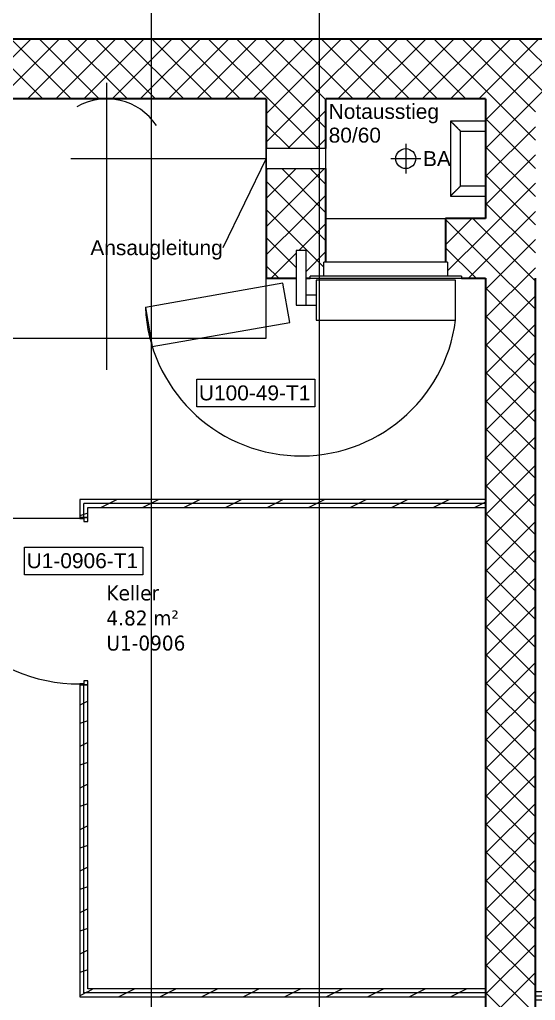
# Model space of a CAD drawing. Extents: x -882 to 937, y -179 to 966.
# Drawn here: x 203.7 to 255.4, y 771 to 869.3 of the extents above; entities that cross this region are included whole.
import ezdxf
from ezdxf.lldxf.tags import DXFTag

# ---------------------------------------------------------------- set-up
doc = ezdxf.new("R2010")
doc.units = 0
doc.layers.get('0').update_dxf_attribs({"lineweight": 13})
for name, color, linetype, lineweight in [('A-____-NOTE-TEXT', 7, 'Continuous', 9), ('A-AREA-____-IDEN', 7, 'Continuous', 5), ('A-DETL-____-THIN', 7, 'Continuous', 9), ('A-DETL-GENF-HDLN', 7, '_Verdeckte Linien_', 9), ('A-DOOR-____-HDLN', 7, '_Verdeckte Linien_', 9), ('A-DOOR-____-IDEN', 7, 'Continuous', 5), ('A-DOOR-____-OTLN', 7, 'Continuous', 9), ('A-DOOR-FRAM-MCUT', 7, 'Continuous', 9), ('A-DOOR-FRAM-OTLN', 7, 'Continuous', 9), ('A-DOOR-OPNG-OTLN', 7, 'Continuous', 9), ('A-WALL-____-MCUT', 7, 'Continuous', 35), ('A-WALL-____-PATT', 7, 'Continuous', 35), ('A-WALL-FNSH-MCUT', 7, 'Continuous', 35), ('I-WALL-____-OTLN', 7, 'Continuous', 9), ('M-HVAC-DUCT-IDEN', 7, 'Continuous', 5), ('M-HVAC-DUCT-OTLN', 7, 'Continuous', 9), ('Q-SPCQ-____-HDLN', 7, '_Verdeckte Linien_', 9), ('S-GRID-____-OTLN', 7, 'Continuous', 5), ('Vertikale Erschließung', 7, 'Continuous', 9)]:
    doc.layers.add(name, color=color, linetype=linetype, lineweight=lineweight)
doc.styles.get("Standard").update_dxf_attribs({"font": 'arial.ttf'})
tags = doc.linetypes.add('_Rasterlinie_', pattern=[0.375, 0.2, -0.05, 0.075, -0.05]).pattern_tags.tags
tags[10:11] = [DXFTag(74, 4), DXFTag(75, 0), DXFTag(340, '0'), DXFTag(46, 1.0), DXFTag(50, 0.0), DXFTag(44, 0.0), DXFTag(45, 0.0)]
tags[8:9] = [DXFTag(74, 4), DXFTag(75, 0), DXFTag(340, '0'), DXFTag(46, 1.0), DXFTag(50, 0.0), DXFTag(44, 0.0), DXFTag(45, 0.0)]
tags[6:7] = [DXFTag(74, 4), DXFTag(75, 0), DXFTag(340, '0'), DXFTag(46, 1.0), DXFTag(50, 0.0), DXFTag(44, 0.0), DXFTag(45, 0.0)]
tags[4:5] = [DXFTag(74, 4), DXFTag(75, 0), DXFTag(340, '0'), DXFTag(46, 1.0), DXFTag(50, 0.0), DXFTag(44, 0.0), DXFTag(45, 0.0)]
tags = doc.linetypes.add('_Strichpunkt - Fein_', pattern=[0.2, 0.1, -0.05, 0, -0.05]).pattern_tags.tags
tags[10:11] = [DXFTag(74, 4), DXFTag(75, 0), DXFTag(340, '0'), DXFTag(46, 1.0), DXFTag(50, 0.0), DXFTag(44, 0.0), DXFTag(45, 0.0)]
tags[8:9] = [DXFTag(74, 4), DXFTag(75, 0), DXFTag(340, '0'), DXFTag(46, 1.0), DXFTag(50, 0.0), DXFTag(44, 0.0), DXFTag(45, 0.0)]
tags[6:7] = [DXFTag(74, 4), DXFTag(75, 0), DXFTag(340, '0'), DXFTag(46, 1.0), DXFTag(50, 0.0), DXFTag(44, 0.0), DXFTag(45, 0.0)]
tags[4:5] = [DXFTag(74, 4), DXFTag(75, 0), DXFTag(340, '0'), DXFTag(46, 1.0), DXFTag(50, 0.0), DXFTag(44, 0.0), DXFTag(45, 0.0)]
tags = doc.linetypes.add('_Verdeckte Linien_', pattern=[0.15, 0.1, -0.05]).pattern_tags.tags
tags[6:7] = [DXFTag(74, 4), DXFTag(75, 0), DXFTag(340, '0'), DXFTag(46, 1.0), DXFTag(50, 0.0), DXFTag(44, 0.0), DXFTag(45, 0.0)]
tags[4:5] = [DXFTag(74, 4), DXFTag(75, 0), DXFTag(340, '0'), DXFTag(46, 1.0), DXFTag(50, 0.0), DXFTag(44, 0.0), DXFTag(45, 0.0)]

# ---------------------------------------------------------------- blocks, each defined once
blk = doc.blocks.new('Referenz-A0UJ2GK4XE', base_point=(-896.794, -159.762))
at = {"layer": 'A-____-NOTE-TEXT', "color": 0, "linetype": 'Continuous', "lineweight": 5, "ltscale": 0.13}
for p, q in [((242.375, 856.901), (242.375, 853.901)), ((240.875, 855.401), (243.875, 855.401))]:
    blk.add_line(p, q, dxfattribs=at)
blk.add_circle((242.375, 855.401), 1, dxfattribs=at)
at = {"layer": 'A-DETL-____-THIN', "color": 0, "linetype": 'Continuous', "ltscale": 0.13}
for p, q in [((247.375, 843.201), (233.375, 843.201)), ((233.375, 843.201), (233.375, 839.201)), ((247.375, 839.201), (247.375, 843.201)), ((233.375, 839.201), (247.375, 839.201))]:
    blk.add_line(p, q, dxfattribs=at)
at = {"layer": 'A-DETL-GENF-HDLN', "color": 0, "linetype": '_Verdeckte Linien_', "ltscale": 0.13}
for p, q in [((212.375, 863.001), (212.375, 834.201)), ((209.375, 861.401), (196.375, 861.401)), ((228.375, 861.401), (217.375, 861.401)), ((228.375, 837.401), (228.375, 861.401)), ((208.775, 855.401), (228.375, 855.401)), ((230.051, 842.91), (216.264, 840.479)), ((230.746, 838.971), (230.051, 842.91)), ((216.264, 840.479), (216.958, 836.54)), ((216.958, 836.54), (230.746, 838.971)), ((196.375, 837.401), (228.375, 837.401))]:
    blk.add_line(p, q, dxfattribs=at)
blk.add_ellipse((212.375, 855.401), major_axis=(5, 3.317), ratio=1, start_param=0, end_param=1.50871, dxfattribs=at)
at = {"layer": 'A-DOOR-____-HDLN', "color": 0, "linetype": '_Verdeckte Linien_', "ltscale": 0.13}
blk.add_ellipse((231.875, 841.205), major_axis=(-15.613, -0.718), ratio=1, start_param=0, end_param=2.96706, dxfattribs=at)
at = {"layer": 'A-DOOR-____-IDEN', "color": 0, "linetype": 'Continuous', "ltscale": 0.13}
for p, q in [((221.431, 833.269), (233.271, 833.269)), ((221.431, 830.489), (221.431, 833.269)), ((233.271, 833.269), (233.271, 830.489)), ((233.271, 830.489), (221.431, 830.489)), ((204.155, 816.437), (215.995, 816.437)), ((204.155, 813.657), (204.155, 816.437)), ((215.995, 816.437), (215.995, 813.657)), ((215.995, 813.657), (204.155, 813.657))]:
    blk.add_line(p, q, dxfattribs=at)
at = {"layer": 'A-DOOR-____-OTLN', "color": 0, "linetype": 'Continuous', "ltscale": 0.13}
for p, q in [((231.379, 846.201), (231.379, 840.701)), ((232.379, 846.201), (231.379, 846.201)), ((232.379, 840.701), (232.379, 846.201)), ((233.375, 841.701), (232.379, 841.701)), ((231.379, 840.701), (232.379, 840.701)), ((232.379, 840.701), (233.375, 840.701))]:
    blk.add_line(p, q, dxfattribs=at)
at = {"layer": 'A-DOOR-FRAM-MCUT', "color": 0, "linetype": 'Continuous', "ltscale": 0.13}
for p, q in [((209.675, 819.401), (209.675, 819.301)), ((210.475, 819.401), (209.675, 819.401)), ((209.675, 819.301), (210.075, 819.301)), ((210.075, 819.301), (210.075, 819.001)), ((210.075, 819.001), (210.475, 819.001)), ((210.475, 819.001), (210.475, 819.401)), ((210.475, 803.001), (210.075, 803.001)), ((210.075, 803.001), (210.075, 802.701)), ((210.475, 802.601), (210.475, 803.001)), ((209.675, 802.701), (209.675, 802.601)), ((210.075, 802.701), (209.675, 802.701)), ((209.675, 802.601), (210.475, 802.601))]:
    blk.add_line(p, q, dxfattribs=at)
at = {"layer": 'A-DOOR-FRAM-OTLN', "color": 0, "linetype": 'Continuous', "ltscale": 0.13}
for p, q in [((246.575, 845.001), (234.175, 845.001)), ((234.175, 843.601), (234.175, 845.001)), ((246.575, 845.001), (246.575, 843.601)), ((247.975, 843.601), (232.775, 843.601)), ((232.775, 843.401), (232.775, 843.601)), ((232.775, 843.401), (247.975, 843.401)), ((247.975, 843.601), (247.975, 843.401))]:
    blk.add_line(p, q, dxfattribs=at)
at = {"layer": 'A-DOOR-OPNG-OTLN', "color": 0, "linetype": 'Continuous', "ltscale": 0.13}
blk.add_line((209.675, 819.301), (193.075, 819.301), dxfattribs=at)
blk.add_ellipse((209.675, 819.301), major_axis=(-16.6, 0), ratio=1, start_param=0, end_param=1.570796, dxfattribs=at)
at = {"layer": 'A-WALL-____-MCUT', "color": 0, "linetype": 'Continuous', "ltscale": 0.35}
for p, q in [((374.475, 867.401), (-635.082, 867.401)), ((228.375, 861.401), (117.075, 861.401)), ((228.375, 861.401), (228.375, 856.401)), ((234.375, 856.401), (234.375, 861.401)), ((250.375, 861.401), (234.375, 861.401)), ((250.375, 861.401), (250.375, 849.401)), ((228.375, 854.401), (228.375, 843.401)), ((234.375, 845.001), (234.375, 854.401)), ((250.375, 849.401), (246.375, 849.401)), ((246.375, 849.401), (246.375, 845.001)), ((228.375, 843.401), (231.379, 843.401)), ((232.379, 843.401), (232.775, 843.401)), ((247.975, 843.401), (250.375, 843.401)), ((250.375, 843.401), (250.375, 768.001)), ((255.375, 768.001), (255.375, 843.401))]:
    blk.add_line(p, q, dxfattribs=at)
at = {"layer": 'A-WALL-____-MCUT', "color": 0, "linetype": 'Continuous', "lineweight": 9, "ltscale": 0.13}
for p, q in [((210.075, 819.401), (210.075, 820.801)), ((250.375, 820.801), (210.075, 820.801)), ((210.075, 771.701), (210.075, 802.601)), ((250.375, 771.701), (210.075, 771.701)), ((255.375, 771.401), (293.075, 771.401))]:
    blk.add_line(p, q, dxfattribs=at)
at = {"layer": 'A-WALL-____-PATT', "color": 0, "linetype": 'Continuous', "lineweight": 9, "ltscale": 0.13}
for p, q in [((198.783, 861.401), (204.783, 867.401)), ((205.974, 861.401), (199.974, 867.401)), ((201.612, 861.401), (207.612, 867.401)), ((208.803, 861.401), (202.803, 867.401)), ((204.44, 861.401), (210.44, 867.401)), ((211.631, 861.401), (205.631, 867.401)), ((207.269, 861.401), (213.269, 867.401)), ((214.459, 861.401), (208.459, 867.401)), ((210.097, 861.401), (216.097, 867.401)), ((217.288, 861.401), (211.288, 867.401)), ((212.925, 861.401), (218.925, 867.401)), ((220.116, 861.401), (214.116, 867.401)), ((215.754, 861.401), (221.754, 867.401)), ((222.945, 861.401), (216.945, 867.401)), ((218.582, 861.401), (224.582, 867.401)), ((225.773, 861.401), (219.773, 867.401)), ((221.411, 861.401), (227.411, 867.401)), ((228.602, 861.401), (222.602, 867.401)), ((224.239, 861.401), (230.239, 867.401)), ((231.43, 861.401), (225.43, 867.401)), ((227.068, 861.401), (233.068, 867.401)), ((234.258, 861.401), (228.258, 867.401)), ((229.896, 861.401), (235.896, 867.401)), ((237.087, 861.401), (231.087, 867.401)), ((232.724, 861.401), (238.724, 867.401)), ((239.915, 861.401), (233.915, 867.401)), ((235.553, 861.401), (241.553, 867.401)), ((242.744, 861.401), (236.744, 867.401)), ((238.381, 861.401), (244.381, 867.401)), ((245.572, 861.401), (239.572, 867.401)), ((241.21, 861.401), (247.21, 867.401)), ((248.401, 861.401), (242.401, 867.401)), ((244.038, 861.401), (250.038, 867.401)), ((251.229, 861.401), (245.229, 867.401)), ((246.867, 861.401), (252.867, 867.401)), ((254.057, 861.401), (248.057, 867.401)), ((249.695, 861.401), (255.695, 867.401)), ((256.886, 861.401), (250.886, 867.401)), ((252.523, 861.401), (258.523, 867.401)), ((259.714, 861.401), (253.714, 867.401)), ((255.352, 861.401), (261.352, 867.401)), ((228.375, 859.88), (229.896, 861.401)), ((228.375, 857.052), (232.724, 861.401)), ((233.602, 856.401), (228.602, 861.401)), ((234.375, 858.456), (231.43, 861.401)), ((234.375, 861.284), (234.258, 861.401)), ((250.375, 859.253), (252.523, 861.401)), ((250.375, 856.425), (255.352, 861.401)), ((255.375, 857.255), (251.229, 861.401)), ((255.375, 860.083), (254.057, 861.401)), ((230.553, 856.401), (234.375, 860.224)), ((255.375, 854.426), (250.375, 859.426)), ((230.773, 856.401), (228.375, 858.799)), ((250.375, 853.596), (255.375, 858.596)), ((233.381, 856.401), (234.375, 857.395)), ((255.375, 851.598), (250.375, 856.598)), ((250.375, 850.768), (255.375, 855.768)), ((228.375, 854.224), (228.553, 854.401)), ((228.375, 851.395), (231.381, 854.401)), ((229.21, 849.401), (234.21, 854.401)), ((234.375, 849.97), (229.945, 854.401)), ((234.375, 852.799), (232.773, 854.401)), ((232.116, 849.401), (228.375, 853.142)), ((255.375, 848.769), (250.375, 853.769)), ((250.375, 847.939), (255.375, 852.939)), ((232.038, 849.401), (234.375, 851.738)), ((229.288, 849.401), (228.375, 850.313)), ((255.375, 845.941), (250.375, 850.941)), ((250.375, 845.111), (255.375, 850.111)), ((228.375, 848.567), (229.21, 849.401)), ((228.375, 845.738), (232.038, 849.401)), ((234.175, 844.513), (229.288, 849.401)), ((234.375, 847.142), (232.116, 849.401)), ((246.375, 846.768), (249.009, 849.401)), ((250.375, 845.284), (246.375, 849.284)), ((250.375, 848.112), (249.087, 849.401)), ((231.667, 846.201), (234.375, 848.91)), ((255.375, 843.112), (250.375, 848.112)), ((231.379, 844.482), (228.375, 847.485)), ((246.575, 844.139), (250.375, 847.939)), ((250.375, 842.283), (255.375, 847.283)), ((249.43, 843.401), (246.375, 846.456)), ((228.867, 843.401), (231.379, 845.913)), ((232.379, 844.085), (234.375, 846.081)), ((255.375, 840.284), (250.375, 845.284)), ((229.631, 843.401), (228.375, 844.657)), ((248.666, 843.401), (250.375, 845.111)), ((250.375, 839.454), (255.375, 844.454)), ((232.459, 843.401), (232.379, 843.482)), ((255.375, 837.456), (250.375, 842.456)), ((250.375, 836.626), (255.375, 841.626)), ((255.375, 834.627), (250.375, 839.627)), ((250.375, 833.797), (255.375, 838.797)), ((255.375, 831.799), (250.375, 836.799)), ((250.375, 830.969), (255.375, 835.969)), ((255.375, 828.97), (250.375, 833.97)), ((250.375, 828.14), (255.375, 833.14)), ((255.375, 826.142), (250.375, 831.142)), ((250.375, 825.312), (255.375, 830.312)), ((255.375, 823.313), (250.375, 828.313)), ((250.375, 822.484), (255.375, 827.484)), ((255.375, 820.485), (250.375, 825.485)), ((250.375, 819.655), (255.375, 824.655)), ((255.375, 817.657), (250.375, 822.657)), ((250.375, 816.827), (255.375, 821.827)), ((212.636, 820.801), (211.836, 820.401)), ((213.436, 821.201), (212.636, 820.801)), ((216.801, 820.801), (216.001, 820.401)), ((217.601, 821.201), (216.801, 820.801)), ((220.966, 820.801), (220.166, 820.401)), ((221.766, 821.201), (220.966, 820.801)), ((225.131, 820.801), (224.331, 820.401)), ((225.931, 821.201), (225.131, 820.801)), ((229.296, 820.801), (228.496, 820.401)), ((230.096, 821.201), (229.296, 820.801)), ((233.461, 820.801), (232.661, 820.401)), ((234.261, 821.201), (233.461, 820.801)), ((237.626, 820.801), (236.826, 820.401)), ((238.426, 821.201), (237.626, 820.801)), ((241.791, 820.801), (240.991, 820.401)), ((242.591, 821.201), (241.791, 820.801)), ((245.955, 820.801), (245.155, 820.401)), ((246.755, 821.201), (245.955, 820.801)), ((250.12, 820.801), (249.32, 820.401)), ((250.375, 820.929), (250.12, 820.801)), ((210.075, 819.693), (209.675, 819.559)), ((210.475, 819.826), (210.075, 819.693)), ((255.375, 814.828), (250.375, 819.828)), ((250.375, 813.998), (255.375, 818.998)), ((255.375, 812), (250.375, 817)), ((250.375, 811.17), (255.375, 816.17)), ((255.375, 809.171), (250.375, 814.171)), ((250.375, 808.341), (255.375, 813.341)), ((255.375, 806.343), (250.375, 811.343)), ((250.375, 805.513), (255.375, 810.513)), ((255.375, 803.514), (250.375, 808.514)), ((250.375, 802.685), (255.375, 807.685)), ((255.375, 800.686), (250.375, 805.686)), ((250.375, 799.856), (255.375, 804.856)), ((255.375, 797.858), (250.375, 802.858)), ((250.375, 797.028), (255.375, 802.028)), ((210.475, 800.979), (210.075, 800.779)), ((210.075, 800.779), (209.675, 800.579)), ((255.375, 795.029), (250.375, 800.029)), ((210.475, 799.002), (210.075, 798.869)), ((250.375, 794.199), (255.375, 799.199)), ((210.075, 798.869), (209.675, 798.736)), ((255.375, 792.201), (250.375, 797.201)), ((210.075, 796.614), (209.675, 796.414)), ((210.475, 796.814), (210.075, 796.614)), ((250.375, 791.371), (255.375, 796.371)), ((210.075, 794.704), (209.675, 794.571)), ((210.475, 794.838), (210.075, 794.704)), ((255.375, 789.372), (250.375, 794.372)), ((250.375, 788.542), (255.375, 793.542)), ((210.075, 792.449), (209.675, 792.249)), ((210.475, 792.649), (210.075, 792.449)), ((255.375, 786.544), (250.375, 791.544)), ((210.075, 790.54), (209.675, 790.406)), ((210.475, 790.673), (210.075, 790.54)), ((250.375, 785.714), (255.375, 790.714)), ((210.075, 788.284), (209.675, 788.084)), ((210.475, 788.484), (210.075, 788.284)), ((255.375, 783.715), (250.375, 788.715)), ((250.375, 782.886), (255.375, 787.886)), ((210.075, 786.375), (209.675, 786.242)), ((210.475, 786.508), (210.075, 786.375)), ((255.375, 780.887), (250.375, 785.887)), ((210.475, 784.319), (210.075, 784.119)), ((250.375, 780.057), (255.375, 785.057)), ((210.075, 784.119), (209.675, 783.919)), ((210.075, 782.21), (209.675, 782.077)), ((210.475, 782.344), (210.075, 782.21)), ((255.375, 778.059), (250.375, 783.059)), ((250.375, 777.229), (255.375, 782.229)), ((255.375, 775.23), (250.375, 780.23)), ((210.075, 779.954), (209.675, 779.754)), ((210.475, 780.154), (210.075, 779.954)), ((250.375, 774.4), (255.375, 779.4)), ((210.075, 778.045), (209.675, 777.912)), ((210.475, 778.179), (210.075, 778.045)), ((255.375, 772.402), (250.375, 777.402)), ((250.375, 771.572), (255.375, 776.572)), ((210.075, 775.789), (209.675, 775.589)), ((210.475, 775.989), (210.075, 775.789)), ((255.375, 769.573), (250.375, 774.573)), ((210.075, 773.881), (209.675, 773.747)), ((210.475, 774.014), (210.075, 773.881)), ((250.375, 768.743), (255.375, 773.743)), ((210.075, 771.624), (209.675, 771.424)), ((210.229, 771.701), (210.076, 771.625)), ((210.475, 771.824), (210.229, 771.701)), ((211.029, 772.101), (210.475, 771.824)), ((214.394, 771.701), (213.594, 771.301)), ((215.194, 772.101), (214.394, 771.701)), ((218.559, 771.701), (217.759, 771.301)), ((219.359, 772.101), (218.559, 771.701)), ((222.724, 771.701), (221.924, 771.301)), ((223.524, 772.101), (222.724, 771.701)), ((226.889, 771.701), (226.089, 771.301)), ((227.689, 772.101), (226.889, 771.701)), ((231.054, 771.701), (230.254, 771.301)), ((231.854, 772.101), (231.054, 771.701)), ((235.218, 771.701), (234.418, 771.301)), ((236.018, 772.101), (235.218, 771.701)), ((239.383, 771.701), (238.583, 771.301)), ((240.183, 772.101), (239.383, 771.701)), ((243.548, 771.701), (242.748, 771.301)), ((244.348, 772.101), (243.548, 771.701)), ((247.713, 771.701), (246.913, 771.301)), ((248.513, 772.101), (247.713, 771.701)), ((254.119, 768.001), (250.375, 771.745)), ((255.443, 771.401), (255.375, 771.367))]:
    blk.add_line(p, q, dxfattribs=at)
at = {"layer": 'A-WALL-FNSH-MCUT', "color": 0, "linetype": 'Continuous', "lineweight": 9, "ltscale": 0.13}
for p, q in [((209.675, 821.201), (209.675, 819.401)), ((250.375, 821.201), (209.675, 821.201)), ((210.475, 819.401), (210.475, 820.401)), ((210.475, 820.401), (250.375, 820.401)), ((209.675, 819.401), (210.475, 819.401)), ((209.675, 802.601), (209.675, 771.301)), ((210.475, 802.601), (209.675, 802.601)), ((210.475, 772.101), (210.475, 802.601)), ((250.375, 772.101), (210.475, 772.101)), ((292.675, 771.801), (255.375, 771.801)), ((209.675, 771.301), (250.375, 771.301)), ((255.375, 771.001), (293.475, 771.001))]:
    blk.add_line(p, q, dxfattribs=at)
at = {"layer": 'I-WALL-____-OTLN', "color": 0, "linetype": 'Continuous', "ltscale": 0.13}
blk.add_line((234.375, 849.401), (246.375, 849.401), dxfattribs=at)
at = {"layer": 'M-HVAC-DUCT-IDEN', "color": 0, "linetype": 'Continuous', "ltscale": 0.13}
blk.add_line((228.375, 855.401), (224.044, 846.447), dxfattribs=at)
at = {"layer": 'M-HVAC-DUCT-OTLN', "color": 0, "linetype": '_Strichpunkt - Fein_', "ltscale": 0.13}
for p, q in [((234.375, 856.401), (228.375, 856.401)), ((228.375, 856.401), (228.375, 854.401)), ((234.375, 854.401), (234.375, 856.401)), ((228.375, 854.401), (234.375, 854.401))]:
    blk.add_line(p, q, dxfattribs=at)
at = {"layer": 'Q-SPCQ-____-HDLN', "color": 0, "linetype": '_Verdeckte Linien_', "ltscale": 0.13}
blk.add_line((212.375, 861.401), (212.375, 837.401), dxfattribs=at)
at = {"layer": 'S-GRID-____-OTLN', "color": 0, "linetype": '_Rasterlinie_', "ltscale": 0.13}
for p, q in [((216.875, 186.301), (216.875, 949.681)), ((233.675, 949.681), (233.675, 576.793))]:
    blk.add_line(p, q, dxfattribs=at)
at = {"layer": 'Vertikale Erschließung', "color": 0, "linetype": 'Continuous', "ltscale": 0.13}
for p, q in [((246.875, 859.151), (246.875, 851.651)), ((250.375, 859.151), (246.875, 859.151)), ((246.876, 859.151), (246.875, 859.151)), ((246.877, 859.149), (246.876, 859.151)), ((246.88, 859.147), (246.877, 859.149)), ((246.883, 859.143), (246.88, 859.147)), ((246.887, 859.139), (246.883, 859.143)), ((246.892, 859.134), (246.887, 859.139)), ((246.895, 859.131), (246.892, 859.134)), ((246.899, 859.128), (246.895, 859.131)), ((246.902, 859.125), (246.899, 859.128)), ((246.906, 859.121), (246.902, 859.125)), ((246.909, 859.117), (246.906, 859.121)), ((246.914, 859.113), (246.909, 859.117)), ((246.918, 859.109), (246.914, 859.113)), ((246.922, 859.104), (246.918, 859.109)), ((246.927, 859.099), (246.922, 859.104)), ((246.932, 859.095), (246.927, 859.099)), ((246.937, 859.089), (246.932, 859.095)), ((246.942, 859.084), (246.937, 859.089)), ((246.948, 859.079), (246.942, 859.084)), ((246.954, 859.073), (246.948, 859.079)), ((246.96, 859.067), (246.954, 859.073)), ((246.966, 859.061), (246.96, 859.067)), ((246.972, 859.054), (246.966, 859.061)), ((246.979, 859.048), (246.972, 859.054)), ((246.982, 859.044), (246.979, 859.048)), ((246.986, 859.041), (246.982, 859.044)), ((246.989, 859.037), (246.986, 859.041)), ((246.992, 859.034), (246.989, 859.037)), ((246.996, 859.03), (246.992, 859.034)), ((247, 859.027), (246.996, 859.03)), ((247.003, 859.023), (247, 859.027)), ((247.007, 859.02), (247.003, 859.023)), ((247.011, 859.016), (247.007, 859.02)), ((247.014, 859.012), (247.011, 859.016)), ((247.018, 859.008), (247.014, 859.012)), ((247.022, 859.005), (247.018, 859.008)), ((247.03, 858.997), (247.022, 859.005)), ((247.038, 858.989), (247.03, 858.997)), ((247.046, 858.981), (247.038, 858.989)), ((247.054, 858.973), (247.046, 858.981)), ((247.062, 858.964), (247.054, 858.973)), ((247.071, 858.955), (247.062, 858.964)), ((247.075, 858.951), (247.071, 858.955)), ((247.08, 858.947), (247.075, 858.951)), ((247.084, 858.942), (247.08, 858.947)), ((247.089, 858.938), (247.084, 858.942)), ((247.093, 858.933), (247.089, 858.938)), ((247.098, 858.929), (247.093, 858.933)), ((247.102, 858.924), (247.098, 858.929)), ((247.107, 858.92), (247.102, 858.924)), ((247.111, 858.915), (247.107, 858.92)), ((247.116, 858.91), (247.111, 858.915)), ((247.121, 858.906), (247.116, 858.91)), ((247.125, 858.901), (247.121, 858.906)), ((247.13, 858.896), (247.125, 858.901)), ((247.135, 858.892), (247.13, 858.896)), ((247.14, 858.887), (247.135, 858.892)), ((247.145, 858.882), (247.14, 858.887)), ((247.149, 858.877), (247.145, 858.882)), ((247.154, 858.872), (247.149, 858.877)), ((247.159, 858.867), (247.154, 858.872)), ((247.164, 858.862), (247.159, 858.867)), ((247.169, 858.857), (247.164, 858.862)), ((247.174, 858.852), (247.169, 858.857)), ((247.179, 858.847), (247.174, 858.852)), ((247.184, 858.842), (247.179, 858.847)), ((247.189, 858.837), (247.184, 858.842)), ((247.194, 858.832), (247.189, 858.837)), ((247.199, 858.827), (247.194, 858.832)), ((247.204, 858.822), (247.199, 858.827)), ((247.21, 858.817), (247.204, 858.822)), ((247.215, 858.812), (247.21, 858.817)), ((247.22, 858.806), (247.215, 858.812)), ((247.225, 858.801), (247.22, 858.806)), ((247.23, 858.796), (247.225, 858.801)), ((247.236, 858.791), (247.23, 858.796)), ((247.241, 858.786), (247.236, 858.791)), ((247.246, 858.78), (247.241, 858.786)), ((247.251, 858.775), (247.246, 858.78)), ((247.257, 858.77), (247.251, 858.775)), ((247.262, 858.765), (247.257, 858.77)), ((247.267, 858.759), (247.262, 858.765)), ((247.273, 858.754), (247.267, 858.759)), ((247.278, 858.749), (247.273, 858.754)), ((247.283, 858.743), (247.278, 858.749)), ((247.289, 858.738), (247.283, 858.743)), ((247.294, 858.733), (247.289, 858.738)), ((247.299, 858.727), (247.294, 858.733)), ((247.305, 858.722), (247.299, 858.727)), ((247.31, 858.716), (247.305, 858.722)), ((247.316, 858.711), (247.31, 858.716)), ((247.321, 858.705), (247.316, 858.711)), ((247.326, 858.7), (247.321, 858.705)), ((247.332, 858.695), (247.326, 858.7)), ((247.337, 858.689), (247.332, 858.695)), ((247.343, 858.684), (247.337, 858.689)), ((247.348, 858.678), (247.343, 858.684)), ((247.354, 858.673), (247.348, 858.678)), ((247.359, 858.667), (247.354, 858.673)), ((247.365, 858.662), (247.359, 858.667)), ((247.37, 858.656), (247.365, 858.662)), ((247.375, 858.651), (247.37, 858.656)), ((247.381, 858.646), (247.375, 858.651)), ((247.386, 858.64), (247.381, 858.646)), ((247.392, 858.635), (247.386, 858.64)), ((247.397, 858.629), (247.392, 858.635)), ((247.403, 858.624), (247.397, 858.629)), ((247.408, 858.619), (247.403, 858.624)), ((247.414, 858.613), (247.408, 858.619)), ((247.419, 858.608), (247.414, 858.613)), ((247.424, 858.602), (247.419, 858.608)), ((247.43, 858.597), (247.424, 858.602)), ((247.435, 858.591), (247.43, 858.597)), ((247.441, 858.586), (247.435, 858.591)), ((247.446, 858.58), (247.441, 858.586)), ((247.452, 858.575), (247.446, 858.58)), ((247.457, 858.57), (247.452, 858.575)), ((247.462, 858.564), (247.457, 858.57)), ((247.468, 858.559), (247.462, 858.564)), ((247.473, 858.553), (247.468, 858.559)), ((247.478, 858.548), (247.473, 858.553)), ((247.484, 858.543), (247.478, 858.548)), ((247.489, 858.537), (247.484, 858.543)), ((247.494, 858.532), (247.489, 858.537)), ((247.5, 858.527), (247.494, 858.532)), ((247.505, 858.522), (247.5, 858.527)), ((247.51, 858.516), (247.505, 858.522)), ((247.515, 858.511), (247.51, 858.516)), ((247.521, 858.506), (247.515, 858.511)), ((247.526, 858.501), (247.521, 858.506)), ((247.531, 858.496), (247.526, 858.501)), ((247.536, 858.49), (247.531, 858.496)), ((247.541, 858.485), (247.536, 858.49)), ((247.546, 858.48), (247.541, 858.485)), ((247.552, 858.475), (247.546, 858.48)), ((247.557, 858.47), (247.552, 858.475)), ((247.562, 858.465), (247.557, 858.47)), ((247.567, 858.46), (247.562, 858.465)), ((247.572, 858.455), (247.567, 858.46)), ((247.577, 858.45), (247.572, 858.455)), ((247.582, 858.445), (247.577, 858.45)), ((247.587, 858.44), (247.582, 858.445)), ((247.592, 858.435), (247.587, 858.44)), ((247.597, 858.43), (247.592, 858.435)), ((247.601, 858.425), (247.597, 858.43)), ((247.606, 858.42), (247.601, 858.425)), ((247.611, 858.415), (247.606, 858.42)), ((247.616, 858.411), (247.611, 858.415)), ((247.621, 858.406), (247.616, 858.411)), ((247.625, 858.401), (247.621, 858.406)), ((247.635, 858.392), (247.625, 858.401)), ((247.644, 858.382), (247.635, 858.392)), ((247.653, 858.373), (247.644, 858.382)), ((247.662, 858.364), (247.653, 858.373)), ((247.671, 858.355), (247.662, 858.364)), ((247.68, 858.347), (247.671, 858.355)), ((247.688, 858.338), (247.68, 858.347)), ((247.697, 858.33), (247.688, 858.338)), ((247.705, 858.321), (247.697, 858.33)), ((247.713, 858.313), (247.705, 858.321)), ((247.721, 858.305), (247.713, 858.313)), ((247.729, 858.298), (247.721, 858.305)), ((247.733, 858.294), (247.729, 858.298)), ((247.737, 858.29), (247.733, 858.294)), ((247.74, 858.286), (247.737, 858.29)), ((247.744, 858.283), (247.74, 858.286)), ((247.748, 858.279), (247.744, 858.283)), ((247.751, 858.275), (247.748, 858.279)), ((247.755, 858.272), (247.751, 858.275)), ((247.758, 858.268), (247.755, 858.272)), ((247.762, 858.265), (247.758, 858.268)), ((247.765, 858.261), (247.762, 858.265)), ((247.769, 858.258), (247.765, 858.261)), ((247.772, 858.254), (247.769, 858.258)), ((247.779, 858.248), (247.772, 858.254)), ((247.785, 858.241), (247.779, 858.248)), ((247.791, 858.235), (247.785, 858.241)), ((247.797, 858.229), (247.791, 858.235)), ((247.803, 858.224), (247.797, 858.229)), ((247.808, 858.218), (247.803, 858.224)), ((247.814, 858.213), (247.808, 858.218)), ((247.819, 858.208), (247.814, 858.213)), ((247.824, 858.203), (247.819, 858.208)), ((247.829, 858.198), (247.824, 858.203)), ((247.833, 858.193), (247.829, 858.198)), ((247.837, 858.189), (247.833, 858.193)), ((247.841, 858.185), (247.837, 858.189)), ((247.845, 858.181), (247.841, 858.185)), ((247.849, 858.178), (247.845, 858.181)), ((247.852, 858.174), (247.849, 858.178)), ((247.855, 858.171), (247.852, 858.174)), ((247.858, 858.168), (247.855, 858.171)), ((247.864, 858.163), (247.858, 858.168)), ((247.868, 858.159), (247.864, 858.163)), ((247.871, 858.155), (247.868, 858.159)), ((247.874, 858.153), (247.871, 858.155)), ((247.875, 858.152), (247.874, 858.153)), ((247.875, 858.151), (247.875, 858.152)), ((247.875, 852.651), (247.875, 858.151)), ((247.875, 858.151), (250.375, 858.151)), ((247.272, 852.048), (247.267, 852.043)), ((247.278, 852.054), (247.272, 852.048)), ((247.283, 852.059), (247.278, 852.054)), ((247.289, 852.064), (247.283, 852.059)), ((247.294, 852.07), (247.289, 852.064)), ((247.299, 852.075), (247.294, 852.07)), ((247.305, 852.08), (247.299, 852.075)), ((247.31, 852.086), (247.305, 852.08)), ((247.316, 852.091), (247.31, 852.086)), ((247.321, 852.097), (247.316, 852.091)), ((247.327, 852.102), (247.321, 852.097)), ((247.332, 852.107), (247.327, 852.102)), ((247.337, 852.113), (247.332, 852.107)), ((247.343, 852.118), (247.337, 852.113)), ((247.348, 852.124), (247.343, 852.118)), ((247.354, 852.129), (247.348, 852.124)), ((247.359, 852.135), (247.354, 852.129)), ((247.365, 852.14), (247.359, 852.135)), ((247.37, 852.146), (247.365, 852.14)), ((247.375, 852.151), (247.37, 852.146)), ((247.381, 852.157), (247.375, 852.151)), ((247.386, 852.162), (247.381, 852.157)), ((247.392, 852.167), (247.386, 852.162)), ((247.397, 852.173), (247.392, 852.167)), ((247.403, 852.178), (247.397, 852.173)), ((247.408, 852.184), (247.403, 852.178)), ((247.413, 852.189), (247.408, 852.184)), ((247.419, 852.195), (247.413, 852.189)), ((247.424, 852.2), (247.419, 852.195)), ((247.43, 852.206), (247.424, 852.2)), ((247.435, 852.211), (247.43, 852.206)), ((247.441, 852.216), (247.435, 852.211)), ((247.446, 852.222), (247.441, 852.216)), ((247.452, 852.227), (247.446, 852.222)), ((247.457, 852.233), (247.452, 852.227)), ((247.462, 852.238), (247.457, 852.233)), ((247.468, 852.243), (247.462, 852.238)), ((247.473, 852.249), (247.468, 852.243)), ((247.478, 852.254), (247.473, 852.249)), ((247.484, 852.259), (247.478, 852.254)), ((247.489, 852.265), (247.484, 852.259)), ((247.494, 852.27), (247.489, 852.265)), ((247.5, 852.275), (247.494, 852.27)), ((247.505, 852.28), (247.5, 852.275)), ((247.51, 852.286), (247.505, 852.28)), ((247.515, 852.291), (247.51, 852.286)), ((247.521, 852.296), (247.515, 852.291)), ((247.526, 852.301), (247.521, 852.296)), ((247.531, 852.307), (247.526, 852.301)), ((247.536, 852.312), (247.531, 852.307)), ((247.541, 852.317), (247.536, 852.312)), ((247.546, 852.322), (247.541, 852.317)), ((247.551, 852.327), (247.546, 852.322)), ((247.557, 852.332), (247.551, 852.327)), ((247.562, 852.337), (247.557, 852.332)), ((247.567, 852.342), (247.562, 852.337)), ((247.572, 852.347), (247.567, 852.342)), ((247.577, 852.352), (247.572, 852.347)), ((247.582, 852.357), (247.577, 852.352)), ((247.587, 852.362), (247.582, 852.357)), ((247.592, 852.367), (247.587, 852.362)), ((247.597, 852.372), (247.592, 852.367)), ((247.602, 852.377), (247.597, 852.372)), ((247.606, 852.382), (247.602, 852.377)), ((247.611, 852.387), (247.606, 852.382)), ((247.616, 852.392), (247.611, 852.387)), ((247.621, 852.396), (247.616, 852.392)), ((247.625, 852.401), (247.621, 852.396)), ((247.635, 852.41), (247.625, 852.401)), ((247.644, 852.42), (247.635, 852.41)), ((247.653, 852.429), (247.644, 852.42)), ((247.662, 852.438), (247.653, 852.429)), ((247.671, 852.447), (247.662, 852.438)), ((247.68, 852.455), (247.671, 852.447)), ((247.688, 852.464), (247.68, 852.455)), ((247.697, 852.472), (247.688, 852.464)), ((247.705, 852.481), (247.697, 852.472)), ((247.713, 852.489), (247.705, 852.481)), ((247.721, 852.497), (247.713, 852.489)), ((247.729, 852.505), (247.721, 852.497)), ((247.733, 852.508), (247.729, 852.505)), ((247.737, 852.512), (247.733, 852.508)), ((247.74, 852.516), (247.737, 852.512)), ((247.744, 852.52), (247.74, 852.516)), ((247.748, 852.523), (247.744, 852.52)), ((247.751, 852.527), (247.748, 852.523)), ((247.755, 852.531), (247.751, 852.527)), ((247.758, 852.534), (247.755, 852.531)), ((247.762, 852.538), (247.758, 852.534)), ((247.765, 852.541), (247.762, 852.538)), ((247.769, 852.544), (247.765, 852.541)), ((247.772, 852.548), (247.769, 852.544)), ((247.779, 852.554), (247.772, 852.548)), ((247.785, 852.561), (247.779, 852.554)), ((247.791, 852.567), (247.785, 852.561)), ((247.797, 852.573), (247.791, 852.567)), ((247.803, 852.579), (247.797, 852.573)), ((247.808, 852.584), (247.803, 852.579)), ((247.814, 852.589), (247.808, 852.584)), ((247.819, 852.595), (247.814, 852.589)), ((247.824, 852.6), (247.819, 852.595)), ((247.829, 852.604), (247.824, 852.6)), ((247.833, 852.609), (247.829, 852.604)), ((247.837, 852.613), (247.833, 852.609)), ((247.841, 852.617), (247.837, 852.613)), ((247.845, 852.621), (247.841, 852.617)), ((247.849, 852.625), (247.845, 852.621)), ((247.852, 852.628), (247.849, 852.625)), ((247.855, 852.631), (247.852, 852.628)), ((247.858, 852.634), (247.855, 852.631)), ((247.864, 852.639), (247.858, 852.634)), ((247.868, 852.643), (247.864, 852.639)), ((247.871, 852.647), (247.868, 852.643)), ((247.873, 852.649), (247.871, 852.647)), ((247.875, 852.651), (247.873, 852.649)), ((250.375, 852.651), (247.875, 852.651)), ((247.875, 852.651), (247.875, 852.651)), ((246.876, 851.652), (246.875, 851.651)), ((246.875, 851.651), (250.375, 851.651)), ((246.877, 851.653), (246.876, 851.652)), ((246.88, 851.655), (246.877, 851.653)), ((246.883, 851.659), (246.88, 851.655)), ((246.887, 851.663), (246.883, 851.659)), ((246.892, 851.668), (246.887, 851.663)), ((246.895, 851.671), (246.892, 851.668)), ((246.899, 851.674), (246.895, 851.671)), ((246.902, 851.678), (246.899, 851.674)), ((246.906, 851.681), (246.902, 851.678)), ((246.909, 851.685), (246.906, 851.681)), ((246.914, 851.689), (246.909, 851.685)), ((246.918, 851.693), (246.914, 851.689)), ((246.922, 851.698), (246.918, 851.693)), ((246.927, 851.703), (246.922, 851.698)), ((246.932, 851.708), (246.927, 851.703)), ((246.937, 851.713), (246.932, 851.708)), ((246.942, 851.718), (246.937, 851.713)), ((246.948, 851.724), (246.942, 851.718)), ((246.954, 851.729), (246.948, 851.724)), ((246.96, 851.735), (246.954, 851.729)), ((246.966, 851.741), (246.96, 851.735)), ((246.972, 851.748), (246.966, 851.741)), ((246.979, 851.754), (246.972, 851.748)), ((246.982, 851.758), (246.979, 851.754)), ((246.986, 851.761), (246.982, 851.758)), ((246.989, 851.765), (246.986, 851.761)), ((246.993, 851.768), (246.989, 851.765)), ((246.996, 851.772), (246.993, 851.768)), ((247, 851.775), (246.996, 851.772)), ((247.003, 851.779), (247, 851.775)), ((247.007, 851.782), (247.003, 851.779)), ((247.011, 851.786), (247.007, 851.782)), ((247.014, 851.79), (247.011, 851.786)), ((247.018, 851.794), (247.014, 851.79)), ((247.022, 851.798), (247.018, 851.794)), ((247.03, 851.805), (247.022, 851.798)), ((247.038, 851.813), (247.03, 851.805)), ((247.046, 851.821), (247.038, 851.813)), ((247.054, 851.83), (247.046, 851.821)), ((247.062, 851.838), (247.054, 851.83)), ((247.071, 851.847), (247.062, 851.838)), ((247.075, 851.851), (247.071, 851.847)), ((247.08, 851.855), (247.075, 851.851)), ((247.084, 851.86), (247.08, 851.855)), ((247.089, 851.864), (247.084, 851.86)), ((247.093, 851.869), (247.089, 851.864)), ((247.098, 851.873), (247.093, 851.869)), ((247.102, 851.878), (247.098, 851.873)), ((247.107, 851.882), (247.102, 851.878)), ((247.112, 851.887), (247.107, 851.882)), ((247.116, 851.892), (247.112, 851.887)), ((247.121, 851.896), (247.116, 851.892)), ((247.125, 851.901), (247.121, 851.896)), ((247.13, 851.906), (247.125, 851.901)), ((247.135, 851.911), (247.13, 851.906)), ((247.14, 851.915), (247.135, 851.911)), ((247.144, 851.92), (247.14, 851.915)), ((247.149, 851.925), (247.144, 851.92)), ((247.154, 851.93), (247.149, 851.925)), ((247.159, 851.935), (247.154, 851.93)), ((247.164, 851.94), (247.159, 851.935)), ((247.169, 851.945), (247.164, 851.94)), ((247.174, 851.95), (247.169, 851.945)), ((247.179, 851.955), (247.174, 851.95)), ((247.184, 851.96), (247.179, 851.955)), ((247.189, 851.965), (247.184, 851.96)), ((247.194, 851.97), (247.189, 851.965)), ((247.199, 851.975), (247.194, 851.97)), ((247.205, 851.98), (247.199, 851.975)), ((247.21, 851.985), (247.205, 851.98)), ((247.215, 851.99), (247.21, 851.985)), ((247.22, 851.996), (247.215, 851.99)), ((247.225, 852.001), (247.22, 851.996)), ((247.23, 852.006), (247.225, 852.001)), ((247.236, 852.011), (247.23, 852.006)), ((247.241, 852.016), (247.236, 852.011)), ((247.246, 852.022), (247.241, 852.016)), ((247.251, 852.027), (247.246, 852.022)), ((247.257, 852.032), (247.251, 852.027)), ((247.262, 852.038), (247.257, 852.032)), ((247.267, 852.043), (247.262, 852.038))]:
    blk.add_line(p, q, dxfattribs=at)
at = {"layer": 'A-____-NOTE-TEXT', "color": 0, "linetype": 'Continuous', "lineweight": 5, "ltscale": 0.13, "char_height": 1.5, "attachment_point": 1}
for s, insert in [('{\\fArial;Notausstieg}', (234.646, 860.889)), ('{\\fArial;80/60}', (234.646, 858.508)), ('{\\fArial;BA}', (244.104, 856.151))]:
    blk.add_mtext(s, dxfattribs=dict(at, insert=insert))
at = {"layer": 'A-AREA-____-IDEN', "color": 0, "linetype": 'Continuous', "ltscale": 0.13, "char_height": 1.5, "attachment_point": 1}
for s, insert in [('{\\W0.9;\\fVerdana;Keller}', (212.357, 812.58)), ('{\\W0.9;\\fVerdana;4.82 m²}', (212.357, 810.066)), ('{\\W0.9;\\fVerdana;U1-0906}', (212.357, 807.553))]:
    blk.add_mtext(s, dxfattribs=dict(at, insert=insert))
at = {"layer": 'A-DOOR-____-IDEN', "color": 0, "linetype": 'Continuous', "ltscale": 0.13, "char_height": 1.5, "attachment_point": 1}
for s, insert in [('{\\fArial;U100-49-T1}', (221.631, 832.651)), ('{\\fArial;U1-0906-T1}', (204.355, 815.819))]:
    blk.add_mtext(s, dxfattribs=dict(at, insert=insert))
at = {"layer": 'M-HVAC-DUCT-IDEN', "color": 0, "linetype": 'Continuous', "ltscale": 0.13, "insert": (210.744, 847.219), "char_height": 1.5, "attachment_point": 1}
blk.add_mtext('{\\fArial;Ansaugleitung}', dxfattribs=at)

msp = doc.modelspace()

# ---------------------------------------------------------------- block references
at = {"color": 9, "lineweight": 25, "ltscale": 0.25, "true_color": 0xc0c0c0}
msp.add_blockref('Referenz-A0UJ2GK4XE', (-896.794, -159.762), dxfattribs=at)

doc.saveas('drawing.dxf')
